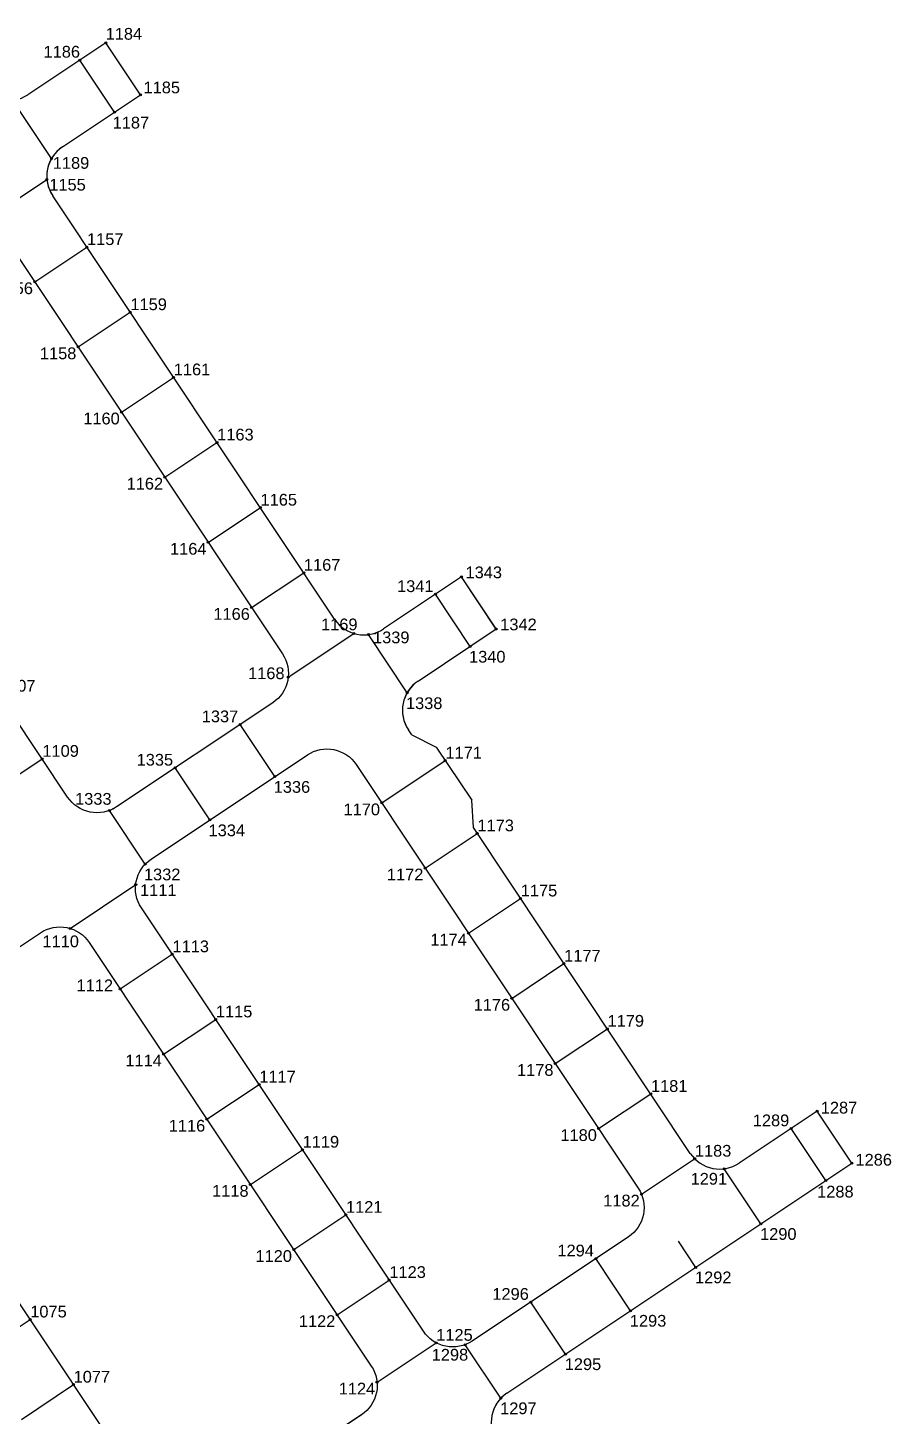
# Model space of a CAD drawing. Extents: x 154230 to 155565, y 251100 to 251882.
# Drawn here: x 155204.6 to 155425.3, y 251370.5 to 251725.2 of the extents above; entities that cross this region are included whole.
import ezdxf

# ---------------------------------------------------------------- set-up
doc = ezdxf.new("R2010")
doc.units = 0
doc.header["$LTSCALE"] = 2
doc.linetypes.add('CONTINUO', pattern=[0])
doc.layers.add('P_LOCAÇÃO MPD - 11.02.2020', color=180, linetype='CONTINUO')
doc.layers.add('Q', color=3, linetype='Continuous')
doc.styles.add('ARIAL', font='arial.ttf')
doc.styles.get("Standard").update_dxf_attribs({"font": 'arial.ttf'})

# ---------------------------------------------------------------- blocks, each defined once
blk = doc.blocks.new('SIMB_CIRCULO')
at = {"color": 0, "linetype": 'Continuous'}
blk.add_circle((0, 0), 0.5, dxfattribs=at)
at = {"color": 0}
blk.add_point((0, 0), dxfattribs=at)
for tag in ['desc:', 'cota:', 'pto:']:
    blk.add_attdef(tag, (0, 0), '', height=1)

msp = doc.modelspace()

# ---------------------------------------------------------------- linework, layer by layer
at = {"layer": 'P_LOCAÇÃO MPD - 11.02.2020'}
for points in [[(155233.44, 251708.11), (155224.57, 251721.43)], [(155226.78, 251703.68), (155217.91, 251716.99)], [(155210.66, 251691.81), (155200.75, 251706.69)], [(155194.41, 251676.4), (155209.5, 251686.46)], [(155206.39, 251660.35), (155219.7, 251669.22)], [(155217.47, 251643.7), (155230.79, 251652.57)], [(155228.56, 251627.06), (155241.88, 251635.93)], [(155239.65, 251610.41), (155252.97, 251619.28)], [(155250.74, 251593.77), (155264.06, 251602.64)], [(155261.83, 251577.12), (155275.14, 251586)], [(155324.36, 251571.62), (155315.49, 251584.94)], [(155317.71, 251567.19), (155308.84, 251580.51)], [(155271.19, 251559.33), (155287.96, 251570.5)], [(155301.58, 251555.32), (155291.67, 251570.2)], [(155267.77, 251533.92), (155258.9, 251547.24)], [(155194.97, 251529.58), (155208.29, 251538.45)], [(155295.09, 251527.19), (155311.32, 251538)], [(155251.13, 251522.84), (155242.26, 251536.15)], [(155234.61, 251511.56), (155225.49, 251525.25)], [(155306.18, 251510.55), (155319.5, 251519.42)], [(155215.42, 251495.14), (155232.19, 251506.31)], [(155317.27, 251493.9), (155330.58, 251502.77)], [(155228.23, 251479.65), (155241.55, 251488.52)], [(155328.36, 251477.26), (155341.67, 251486.13)], [(155239.32, 251463), (155252.64, 251471.87)], [(155339.45, 251460.61), (155352.76, 251469.48)], [(155250.41, 251446.36), (155263.73, 251455.23)], [(155350.53, 251443.97), (155363.85, 251452.84)], [(155415.29, 251435.14), (155406.42, 251448.45)], [(155408.63, 251430.7), (155399.76, 251444.02)], [(155261.5, 251429.71), (155274.82, 251438.58)], [(155361.48, 251427.23), (155375.08, 251436.29)], [(155391.99, 251419.61), (155382.59, 251433.71)], [(155272.59, 251413.07), (155285.9, 251421.94)], [(155375.34, 251408.52), (155370.91, 251415.18)], [(155358.7, 251397.44), (155349.83, 251410.75)], [(155283.68, 251396.42), (155296.99, 251405.29)], [(155342.05, 251386.35), (155333.18, 251399.66)], [(155191.87, 251386.33), (155205.19, 251395.2)], [(155293.88, 251379.19), (155308.97, 251389.24)], [(155325.53, 251375.07), (155316.41, 251388.76)], [(155202.96, 251369.69), (155216.27, 251378.56)]]:
    msp.add_lwpolyline(points, dxfattribs=at)
at = {"layer": 'Q'}
for p, q in [((155224.57, 251721.43), (155204.6, 251708.12)), ((155224.57, 251721.43, 752.07), (155204.6, 251708.13, 752.07)), ((155233.44, 251708.11), (155224.57, 251721.43)), ((155233.44, 251708.12, 752.07), (155224.57, 251721.43, 752.07)), ((155213.47, 251694.81, 752.07), (155233.44, 251708.12, 752.07)), ((155213.47, 251694.81), (155233.44, 251708.11)), ((155283.04, 251574.14), (155210.97, 251682.33)), ((155283.04, 251574.14, 752.07), (155210.97, 251682.33, 752.07)), ((155315.5, 251584.94), (155295.52, 251571.64)), ((155315.5, 251584.94, 752.07), (155295.52, 251571.64, 752.07)), ((155324.37, 251571.63), (155315.5, 251584.94)), ((155324.37, 251571.63, 752.07), (155315.5, 251584.94, 752.07)), ((155304.39, 251558.32), (155324.37, 251571.63)), ((155304.39, 251558.32, 752.07), (155324.37, 251571.63, 752.07)), ((155302.75, 251544.56), (155301.89, 251545.84)), ((155302.75, 251544.56, 752.07), (155301.89, 251545.84, 752.07)), ((155373.97, 251437.65, 752.07), (155318.53, 251520.88, 752.07)), ((155373.97, 251437.65), (155318.53, 251520.87)), ((155406.42, 251448.46, 752.07), (155386.45, 251435.15, 752.07)), ((155406.42, 251448.45), (155386.45, 251435.15)), ((155415.29, 251435.14, 752.07), (155406.42, 251448.46, 752.07)), ((155415.29, 251435.14), (155406.42, 251448.45)), ((155327.07, 251376.37), (155415.29, 251435.14)), ((155327.08, 251376.37, 752.07), (155415.29, 251435.14, 752.07))]:
    msp.add_line(p, q, dxfattribs=at)
at = {"layer": 'Q', "linetype": 'ByBlock'}
for p, q in [((155302.75, 251544.56), (155309.02, 251541.46)), ((155302.75, 251544.56, 752.07), (155309.02, 251541.46, 752.07)), ((155309.02, 251541.46), (155318.08, 251527.86)), ((155309.02, 251541.46, 752.07), (155318.08, 251527.86, 752.07)), ((155318.53, 251520.87), (155318.08, 251527.86)), ((155318.53, 251520.88, 752.07), (155318.08, 251527.86, 752.07))]:
    msp.add_line(p, q, dxfattribs=at)
for points in [[(155269.73, 251565.27, -0.414214), (155267.23, 251552.79), (155227.28, 251526.17, -0.414214), (155214.8, 251528.67), (155142.73, 251636.87, -0.414214), (155145.23, 251649.35), (155185.17, 251675.96, -0.414214), (155197.65, 251673.46)], [(155360.65, 251428.78, -0.414214), (155358.15, 251416.3), (155318.2, 251389.69, -0.414214), (155305.72, 251392.19), (155233.65, 251500.38, -0.414214), (155236.15, 251512.86), (155276.1, 251539.47, -0.414214), (155288.58, 251536.97)], [(155292.41, 251383.32, -0.414214), (155289.91, 251370.84), (155249.96, 251344.22, -0.414214), (155237.48, 251346.72), (155165.41, 251454.92, -0.414214), (155167.91, 251467.4), (155207.85, 251494.01, -0.414214), (155220.33, 251491.51)]]:
    msp.add_lwpolyline(points, format="xyb", close=True, dxfattribs=at)
at = {"layer": 'Q', "linetype": 'ByBlock', "elevation": 752.07}
for points in [[(155269.73, 251565.27, -0.414214), (155267.23, 251552.79), (155227.28, 251526.18, -0.414214), (155214.8, 251528.68), (155142.73, 251636.87, -0.414214), (155145.23, 251649.35), (155185.17, 251675.96, -0.414214), (155197.65, 251673.46)], [(155360.65, 251428.78, -0.414214), (155358.15, 251416.3), (155318.2, 251389.69, -0.414214), (155305.72, 251392.19), (155233.65, 251500.38, -0.414214), (155236.15, 251512.86), (155276.1, 251539.47, -0.414214), (155288.58, 251536.97)], [(155292.41, 251383.32, -0.414214), (155289.91, 251370.84), (155249.96, 251344.23, -0.414214), (155237.48, 251346.73), (155165.41, 251454.92, -0.414214), (155167.91, 251467.4), (155207.85, 251494.01, -0.414214), (155220.33, 251491.51)]]:
    msp.add_lwpolyline(points, format="xyb", close=True, dxfattribs=at)
at = {"layer": 'Q'}
for centre, start, end in [((155199.61, 251715.62, 752.07), 213.6706, 303.6706), ((155218.46, 251687.32), 123.6704, 213.6704), ((155218.46, 251687.32, 752.07), 123.6706, 213.6706), ((155290.53, 251579.13), 213.6704, 303.6704), ((155290.53, 251579.13, 752.07), 213.6706, 303.6706), ((155309.38, 251550.83), 123.6704, 213.6704), ((155309.38, 251550.83, 752.07), 123.6706, 213.6706), ((155381.46, 251442.64), 213.6704, 303.6704), ((155381.46, 251442.64, 752.07), 213.6706, 303.6706), ((155332.06, 251368.88), 123.6704, 213.6704), ((155332.07, 251368.88, 752.07), 123.6706, 213.6706)]:
    msp.add_arc(centre, 9, start, end, dxfattribs=at)

# ---------------------------------------------------------------- block references
at = {"layer": 'P_LOCAÇÃO MPD - 11.02.2020', "color": 3}
ref = msp.add_blockref('SIMB_CIRCULO', (155224.57, 251721.43, 746.43), dxfattribs=dict(at, xscale=0.5, yscale=0.5, zscale=0.5))
ref.add_attrib('PONTO', '1184', (155224.51, 251722.2, 1491.82), dxfattribs={"layer": '0', "color": 180, "height": 3, "style": 'ARIAL'})
ref = msp.add_blockref('SIMB_CIRCULO', (155217.91, 251716.99, 746.39), dxfattribs=dict(at, xscale=0.5, yscale=0.5, zscale=0.5))
ref.add_attrib('PONTO', '1186', (155208.64, 251717.62, 1491.78), dxfattribs={"layer": '0', "color": 180, "height": 3, "style": 'ARIAL'})
ref = msp.add_blockref('SIMB_CIRCULO', (155233.44, 251708.11, 746.43), dxfattribs=dict(at, xscale=0.5, yscale=0.5, zscale=0.5))
ref.add_attrib('PONTO', '1185', (155234.2, 251708.5, 1491.82), dxfattribs={"layer": '0', "color": 180, "height": 3, "style": 'ARIAL'})
ref = msp.add_blockref('SIMB_CIRCULO', (155226.78, 251703.68, 746.39), dxfattribs=dict(at, xscale=0.5, yscale=0.5, zscale=0.5))
ref.add_attrib('PONTO', '1187', (155226.3, 251699.51, 1491.78), dxfattribs={"layer": '0', "color": 180, "height": 3, "style": 'ARIAL'})
ref = msp.add_blockref('SIMB_CIRCULO', (155210.66, 251691.81, 746.29), dxfattribs=dict(at, xscale=0.5, yscale=0.5, zscale=0.5))
ref.add_attrib('PONTO', '1189', (155211, 251689.21, 1491.68), dxfattribs={"layer": '0', "color": 180, "height": 3, "style": 'ARIAL'})
ref = msp.add_blockref('SIMB_CIRCULO', (155209.5, 251686.46, 746.52), dxfattribs=dict(at, xscale=0.5, yscale=0.5, zscale=0.5))
ref.add_attrib('PONTO', '1155', (155210.1, 251683.65, 1491.91), dxfattribs={"layer": '0', "color": 180, "height": 3, "style": 'ARIAL'})
ref = msp.add_blockref('SIMB_CIRCULO', (155219.7, 251669.22, 746.62), dxfattribs=dict(at, xscale=0.5, yscale=0.5, zscale=0.5))
ref.add_attrib('PONTO', '1157', (155219.75, 251669.74, 1492.01), dxfattribs={"layer": '0', "color": 180, "height": 3, "style": 'ARIAL'})
ref = msp.add_blockref('SIMB_CIRCULO', (155206.39, 251660.35, 746.62), dxfattribs=dict(at, xscale=0.5, yscale=0.5, zscale=0.5))
ref.add_attrib('PONTO', '1156', (155196.61, 251657.2, 1492.01), dxfattribs={"layer": '0', "color": 180, "height": 3, "style": 'ARIAL'})
ref = msp.add_blockref('SIMB_CIRCULO', (155230.79, 251652.57, 746.86), dxfattribs=dict(at, xscale=0.5, yscale=0.5, zscale=0.5))
ref.add_attrib('PONTO', '1159', (155230.84, 251653.1, 1492.25), dxfattribs={"layer": '0', "color": 180, "height": 3, "style": 'ARIAL'})
ref = msp.add_blockref('SIMB_CIRCULO', (155217.47, 251643.7, 746.86), dxfattribs=dict(at, xscale=0.5, yscale=0.5, zscale=0.5))
ref.add_attrib('PONTO', '1158', (155207.7, 251640.56, 1492.25), dxfattribs={"layer": '0', "color": 180, "height": 3, "style": 'ARIAL'})
ref = msp.add_blockref('SIMB_CIRCULO', (155241.88, 251635.93, 747.36), dxfattribs=dict(at, xscale=0.5, yscale=0.5, zscale=0.5))
ref.add_attrib('PONTO', '1161', (155241.93, 251636.45, 1492.75), dxfattribs={"layer": '0', "color": 180, "height": 3, "style": 'ARIAL'})
ref = msp.add_blockref('SIMB_CIRCULO', (155228.56, 251627.06, 747.36), dxfattribs=dict(at, xscale=0.5, yscale=0.5, zscale=0.5))
ref.add_attrib('PONTO', '1160', (155218.79, 251623.91, 1492.75), dxfattribs={"layer": '0', "color": 180, "height": 3, "style": 'ARIAL'})
ref = msp.add_blockref('SIMB_CIRCULO', (155252.97, 251619.28, 747.86), dxfattribs=dict(at, xscale=0.5, yscale=0.5, zscale=0.5))
ref.add_attrib('PONTO', '1163', (155253.02, 251619.81, 1493.25), dxfattribs={"layer": '0', "color": 180, "height": 3, "style": 'ARIAL'})
ref = msp.add_blockref('SIMB_CIRCULO', (155239.65, 251610.41, 747.86), dxfattribs=dict(at, xscale=0.5, yscale=0.5, zscale=0.5))
ref.add_attrib('PONTO', '1162', (155229.88, 251607.27, 1493.25), dxfattribs={"layer": '0', "color": 180, "height": 3, "style": 'ARIAL'})
ref = msp.add_blockref('SIMB_CIRCULO', (155264.06, 251602.64, 748.36), dxfattribs=dict(at, xscale=0.5, yscale=0.5, zscale=0.5))
ref.add_attrib('PONTO', '1165', (155264.1, 251603.16, 1493.75), dxfattribs={"layer": '0', "color": 180, "height": 3, "style": 'ARIAL'})
ref = msp.add_blockref('SIMB_CIRCULO', (155250.74, 251593.77, 748.36), dxfattribs=dict(at, xscale=0.5, yscale=0.5, zscale=0.5))
ref.add_attrib('PONTO', '1164', (155240.97, 251590.62, 1493.75), dxfattribs={"layer": '0', "color": 180, "height": 3, "style": 'ARIAL'})
ref = msp.add_blockref('SIMB_CIRCULO', (155275.14, 251586, 748.86), dxfattribs=dict(at, xscale=0.5, yscale=0.5, zscale=0.5))
ref.add_attrib('PONTO', '1167', (155275.19, 251586.52, 1494.25), dxfattribs={"layer": '0', "color": 180, "height": 3, "style": 'ARIAL'})
ref = msp.add_blockref('SIMB_CIRCULO', (155315.5, 251584.94, 749.98), dxfattribs=dict(at, xscale=0.5, yscale=0.5, zscale=0.5))
ref.add_attrib('PONTO', '1343', (155316.51, 251584.6, 1495.37), dxfattribs={"layer": '0', "color": 180, "height": 3, "style": 'ARIAL'})
ref = msp.add_blockref('SIMB_CIRCULO', (155308.84, 251580.51, 749.87), dxfattribs=dict(at, xscale=0.5, yscale=0.5, zscale=0.5))
ref.add_attrib('PONTO', '1341', (155299.01, 251581.07, 749.97), dxfattribs={"layer": '0', "color": 180, "height": 3, "style": 'ARIAL'})
ref = msp.add_blockref('SIMB_CIRCULO', (155261.83, 251577.12, 748.86), dxfattribs=dict(at, xscale=0.5, yscale=0.5, zscale=0.5))
ref.add_attrib('PONTO', '1166', (155252.05, 251573.98, 1494.25), dxfattribs={"layer": '0', "color": 180, "height": 3, "style": 'ARIAL'})
ref = msp.add_blockref('SIMB_CIRCULO', (155287.96, 251570.5, 749.36), dxfattribs=dict(at, xscale=0.5, yscale=0.5, zscale=0.5))
ref.add_attrib('PONTO', '1169', (155279.58, 251571.3, 1494.75), dxfattribs={"layer": '0', "color": 180, "height": 3, "style": 'ARIAL'})
ref = msp.add_blockref('SIMB_CIRCULO', (155324.37, 251571.63, 749.98), dxfattribs=dict(at, xscale=0.5, yscale=0.5, zscale=0.5))
ref.add_attrib('PONTO', '1342', (155325.38, 251571.29, 1495.37), dxfattribs={"layer": '0', "color": 180, "height": 3, "style": 'ARIAL'})
ref = msp.add_blockref('SIMB_CIRCULO', (155291.67, 251570.2, 749.6), dxfattribs=dict(at, xscale=0.5, yscale=0.5, zscale=0.5))
ref.add_attrib('PONTO', '1339', (155292.86, 251567.98, 1494.99), dxfattribs={"layer": '0', "color": 180, "height": 3, "style": 'ARIAL'})
ref = msp.add_blockref('SIMB_CIRCULO', (155317.71, 251567.19, 749.87), dxfattribs=dict(at, xscale=0.5, yscale=0.5, zscale=0.5))
ref.add_attrib('PONTO', '1340', (155317.4, 251563.04, 1495.26), dxfattribs={"layer": '0', "color": 180, "height": 3, "style": 'ARIAL'})
ref = msp.add_blockref('SIMB_CIRCULO', (155271.19, 251559.33, 749.36), dxfattribs=dict(at, xscale=0.5, yscale=0.5, zscale=0.5))
ref.add_attrib('PONTO', '1168', (155260.92, 251558.82, 1494.75), dxfattribs={"layer": '0', "color": 180, "height": 3, "style": 'ARIAL'})
ref = msp.add_blockref('SIMB_CIRCULO', (155197.2, 251555.1, 747.7), dxfattribs=dict(at, xscale=0.5, yscale=0.5, zscale=0.5))
ref.add_attrib('PONTO', '1107', (155197.25, 251555.62, 1493.09), dxfattribs={"layer": '0', "color": 180, "height": 3, "style": 'ARIAL'})
ref = msp.add_blockref('SIMB_CIRCULO', (155301.58, 251555.32, 749.6), dxfattribs=dict(at, xscale=0.5, yscale=0.5, zscale=0.5))
ref.add_attrib('PONTO', '1338', (155301.28, 251551.17, 1494.99), dxfattribs={"layer": '0', "color": 180, "height": 3, "style": 'ARIAL'})
ref = msp.add_blockref('SIMB_CIRCULO', (155258.9, 251547.24, 749.06), dxfattribs=dict(at, xscale=0.5, yscale=0.5, zscale=0.5))
ref.add_attrib('PONTO', '1337', (155249.08, 251547.8, 749.16), dxfattribs={"layer": '0', "color": 180, "height": 3, "style": 'ARIAL'})
ref = msp.add_blockref('SIMB_CIRCULO', (155208.29, 251538.45, 747.85), dxfattribs=dict(at, xscale=0.5, yscale=0.5, zscale=0.5))
ref.add_attrib('PONTO', '1109', (155208.34, 251538.98, 1493.24), dxfattribs={"layer": '0', "color": 180, "height": 3, "style": 'ARIAL'})
ref = msp.add_blockref('SIMB_CIRCULO', (155311.32, 251538, 749.79), dxfattribs=dict(at, xscale=0.5, yscale=0.5, zscale=0.5))
ref.add_attrib('PONTO', '1171', (155311.37, 251538.53, 1495.18), dxfattribs={"layer": '0', "color": 180, "height": 3, "style": 'ARIAL'})
ref = msp.add_blockref('SIMB_CIRCULO', (155242.26, 251536.15, 748.65), dxfattribs=dict(at, xscale=0.5, yscale=0.5, zscale=0.5))
ref.add_attrib('PONTO', '1335', (155232.43, 251536.72, 748.75), dxfattribs={"layer": '0', "color": 180, "height": 3, "style": 'ARIAL'})
ref = msp.add_blockref('SIMB_CIRCULO', (155267.77, 251533.92, 749.06), dxfattribs=dict(at, xscale=0.5, yscale=0.5, zscale=0.5))
ref.add_attrib('PONTO', '1336', (155267.47, 251529.78, 1494.45), dxfattribs={"layer": '0', "color": 180, "height": 3, "style": 'ARIAL'})
ref = msp.add_blockref('SIMB_CIRCULO', (155225.49, 251525.25, 748.24), dxfattribs=dict(at, xscale=0.5, yscale=0.5, zscale=0.5))
ref.add_attrib('PONTO', '1333', (155216.7, 251526.73, 748.34), dxfattribs={"layer": '0', "color": 180, "height": 3, "style": 'ARIAL'})
ref = msp.add_blockref('SIMB_CIRCULO', (155295.09, 251527.19, 749.79), dxfattribs=dict(at, xscale=0.5, yscale=0.5, zscale=0.5))
ref.add_attrib('PONTO', '1170', (155285.32, 251524.04, 1495.18), dxfattribs={"layer": '0', "color": 180, "height": 3, "style": 'ARIAL'})
ref = msp.add_blockref('SIMB_CIRCULO', (155251.13, 251522.84, 748.65), dxfattribs=dict(at, xscale=0.5, yscale=0.5, zscale=0.5))
ref.add_attrib('PONTO', '1334', (155250.82, 251518.69, 1494.04), dxfattribs={"layer": '0', "color": 180, "height": 3, "style": 'ARIAL'})
ref = msp.add_blockref('SIMB_CIRCULO', (155319.5, 251519.42, 750.06), dxfattribs=dict(at, xscale=0.5, yscale=0.5, zscale=0.5))
ref.add_attrib('PONTO', '1173', (155319.55, 251519.94, 1495.45), dxfattribs={"layer": '0', "color": 180, "height": 3, "style": 'ARIAL'})
ref = msp.add_blockref('SIMB_CIRCULO', (155234.61, 251511.56, 748.24), dxfattribs=dict(at, xscale=0.5, yscale=0.5, zscale=0.5))
ref.add_attrib('PONTO', '1332', (155234.3, 251507.41, 1493.63), dxfattribs={"layer": '0', "color": 180, "height": 3, "style": 'ARIAL'})
ref = msp.add_blockref('SIMB_CIRCULO', (155306.18, 251510.55, 750.06), dxfattribs=dict(at, xscale=0.5, yscale=0.5, zscale=0.5))
ref.add_attrib('PONTO', '1172', (155296.41, 251507.4, 1495.45), dxfattribs={"layer": '0', "color": 180, "height": 3, "style": 'ARIAL'})
ref = msp.add_blockref('SIMB_CIRCULO', (155232.19, 251506.31, 748.18), dxfattribs=dict(at, xscale=0.5, yscale=0.5, zscale=0.5))
ref.add_attrib('PONTO', '1111', (155233.3, 251503.4, 1493.57), dxfattribs={"layer": '0', "color": 180, "height": 3, "style": 'ARIAL'})
ref = msp.add_blockref('SIMB_CIRCULO', (155330.58, 251502.77, 750.56), dxfattribs=dict(at, xscale=0.5, yscale=0.5, zscale=0.5))
ref.add_attrib('PONTO', '1175', (155330.63, 251503.3, 1495.95), dxfattribs={"layer": '0', "color": 180, "height": 3, "style": 'ARIAL'})
ref = msp.add_blockref('SIMB_CIRCULO', (155215.42, 251495.14, 748.18), dxfattribs=dict(at, xscale=0.5, yscale=0.5, zscale=0.5))
ref.add_attrib('PONTO', '1110', (155208.36, 251490.32, 1493.57), dxfattribs={"layer": '0', "color": 180, "height": 3, "style": 'ARIAL'})
ref = msp.add_blockref('SIMB_CIRCULO', (155241.55, 251488.52, 748.68), dxfattribs=dict(at, xscale=0.5, yscale=0.5, zscale=0.5))
ref.add_attrib('PONTO', '1113', (155241.6, 251489.04, 1494.07), dxfattribs={"layer": '0', "color": 180, "height": 3, "style": 'ARIAL'})
ref = msp.add_blockref('SIMB_CIRCULO', (155317.27, 251493.9, 750.56), dxfattribs=dict(at, xscale=0.5, yscale=0.5, zscale=0.5))
ref.add_attrib('PONTO', '1174', (155307.5, 251490.75, 1495.95), dxfattribs={"layer": '0', "color": 180, "height": 3, "style": 'ARIAL'})
ref = msp.add_blockref('SIMB_CIRCULO', (155341.67, 251486.13, 751.06), dxfattribs=dict(at, xscale=0.5, yscale=0.5, zscale=0.5))
ref.add_attrib('PONTO', '1177', (155341.72, 251486.65, 1496.45), dxfattribs={"layer": '0', "color": 180, "height": 3, "style": 'ARIAL'})
ref = msp.add_blockref('SIMB_CIRCULO', (155228.23, 251479.65, 748.68), dxfattribs=dict(at, xscale=0.5, yscale=0.5, zscale=0.5))
ref.add_attrib('PONTO', '1112', (155217.08, 251479.08, 1494.07), dxfattribs={"layer": '0', "color": 180, "height": 3, "style": 'ARIAL'})
ref = msp.add_blockref('SIMB_CIRCULO', (155328.36, 251477.26, 751.06), dxfattribs=dict(at, xscale=0.5, yscale=0.5, zscale=0.5))
ref.add_attrib('PONTO', '1176', (155318.58, 251474.11, 1496.45), dxfattribs={"layer": '0', "color": 180, "height": 3, "style": 'ARIAL'})
ref = msp.add_blockref('SIMB_CIRCULO', (155252.64, 251471.87, 749.17), dxfattribs=dict(at, xscale=0.5, yscale=0.5, zscale=0.5))
ref.add_attrib('PONTO', '1115', (155252.69, 251472.4, 1494.56), dxfattribs={"layer": '0', "color": 180, "height": 3, "style": 'ARIAL'})
ref = msp.add_blockref('SIMB_CIRCULO', (155352.76, 251469.48, 751.56), dxfattribs=dict(at, xscale=0.5, yscale=0.5, zscale=0.5))
ref.add_attrib('PONTO', '1179', (155352.81, 251470.01, 1496.95), dxfattribs={"layer": '0', "color": 180, "height": 3, "style": 'ARIAL'})
ref = msp.add_blockref('SIMB_CIRCULO', (155239.32, 251463, 749.17), dxfattribs=dict(at, xscale=0.5, yscale=0.5, zscale=0.5))
ref.add_attrib('PONTO', '1114', (155229.55, 251459.86, 1494.56), dxfattribs={"layer": '0', "color": 180, "height": 3, "style": 'ARIAL'})
ref = msp.add_blockref('SIMB_CIRCULO', (155339.45, 251460.61, 751.56), dxfattribs=dict(at, xscale=0.5, yscale=0.5, zscale=0.5))
ref.add_attrib('PONTO', '1178', (155329.67, 251457.46, 1496.95), dxfattribs={"layer": '0', "color": 180, "height": 3, "style": 'ARIAL'})
ref = msp.add_blockref('SIMB_CIRCULO', (155263.73, 251455.23, 749.67), dxfattribs=dict(at, xscale=0.5, yscale=0.5, zscale=0.5))
ref.add_attrib('PONTO', '1117', (155263.78, 251455.75, 1495.06), dxfattribs={"layer": '0', "color": 180, "height": 3, "style": 'ARIAL'})
ref = msp.add_blockref('SIMB_CIRCULO', (155363.85, 251452.84, 752.06), dxfattribs=dict(at, xscale=0.5, yscale=0.5, zscale=0.5))
ref.add_attrib('PONTO', '1181', (155363.9, 251453.36, 1497.45), dxfattribs={"layer": '0', "color": 180, "height": 3, "style": 'ARIAL'})
ref = msp.add_blockref('SIMB_CIRCULO', (155406.42, 251448.45, 752.98), dxfattribs=dict(at, xscale=0.5, yscale=0.5, zscale=0.5))
ref.add_attrib('PONTO', '1287', (155407.32, 251447.83, 1498.37), dxfattribs={"layer": '0', "color": 180, "height": 3, "style": 'ARIAL'})
ref = msp.add_blockref('SIMB_CIRCULO', (155250.41, 251446.36, 749.67), dxfattribs=dict(at, xscale=0.5, yscale=0.5, zscale=0.5))
ref.add_attrib('PONTO', '1116', (155240.64, 251443.21, 1495.06), dxfattribs={"layer": '0', "color": 180, "height": 3, "style": 'ARIAL'})
ref = msp.add_blockref('SIMB_CIRCULO', (155399.76, 251444.02, 752.94), dxfattribs=dict(at, xscale=0.5, yscale=0.5, zscale=0.5))
ref.add_attrib('PONTO', '1289', (155389.94, 251444.58, 1498.33), dxfattribs={"layer": '0', "color": 180, "height": 3, "style": 'ARIAL'})
ref = msp.add_blockref('SIMB_CIRCULO', (155274.82, 251438.58, 750.17), dxfattribs=dict(at, xscale=0.5, yscale=0.5, zscale=0.5))
ref.add_attrib('PONTO', '1119', (155274.87, 251439.11, 1495.56), dxfattribs={"layer": '0', "color": 180, "height": 3, "style": 'ARIAL'})
ref = msp.add_blockref('SIMB_CIRCULO', (155350.53, 251443.97, 752.06), dxfattribs=dict(at, xscale=0.5, yscale=0.5, zscale=0.5))
ref.add_attrib('PONTO', '1180', (155340.76, 251440.82, 1497.45), dxfattribs={"layer": '0', "color": 180, "height": 3, "style": 'ARIAL'})
ref = msp.add_blockref('SIMB_CIRCULO', (155375.08, 251436.29, 752.56), dxfattribs=dict(at, xscale=0.5, yscale=0.5, zscale=0.5))
ref.add_attrib('PONTO', '1183', (155375.13, 251436.81, 1497.95), dxfattribs={"layer": '0', "color": 180, "height": 3, "style": 'ARIAL'})
ref = msp.add_blockref('SIMB_CIRCULO', (155415.29, 251435.14, 752.98), dxfattribs=dict(at, xscale=0.5, yscale=0.5, zscale=0.5))
ref.add_attrib('PONTO', '1286', (155416.19, 251434.52, 1498.37), dxfattribs={"layer": '0', "color": 180, "height": 3, "style": 'ARIAL'})
ref = msp.add_blockref('SIMB_CIRCULO', (155382.59, 251433.71, 752.84), dxfattribs=dict(at, xscale=0.5, yscale=0.5, zscale=0.5))
ref.add_attrib('PONTO', '1291', (155374.04, 251429.65, 1498.23), dxfattribs={"layer": '0', "color": 180, "height": 3, "style": 'ARIAL'})
ref = msp.add_blockref('SIMB_CIRCULO', (155408.63, 251430.7, 752.94), dxfattribs=dict(at, xscale=0.5, yscale=0.5, zscale=0.5))
ref.add_attrib('PONTO', '1288', (155406.39, 251426.37, 1498.33), dxfattribs={"layer": '0', "color": 180, "height": 3, "style": 'ARIAL'})
ref = msp.add_blockref('SIMB_CIRCULO', (155261.5, 251429.71, 750.17), dxfattribs=dict(at, xscale=0.5, yscale=0.5, zscale=0.5))
ref.add_attrib('PONTO', '1118', (155251.73, 251426.57, 1495.56), dxfattribs={"layer": '0', "color": 180, "height": 3, "style": 'ARIAL'})
ref = msp.add_blockref('SIMB_CIRCULO', (155361.48, 251427.23, 752.56), dxfattribs=dict(at, xscale=0.5, yscale=0.5, zscale=0.5))
ref.add_attrib('PONTO', '1182', (155351.71, 251424.08, 1497.95), dxfattribs={"layer": '0', "color": 180, "height": 3, "style": 'ARIAL'})
ref = msp.add_blockref('SIMB_CIRCULO', (155285.9, 251421.94, 750.66), dxfattribs=dict(at, xscale=0.5, yscale=0.5, zscale=0.5))
ref.add_attrib('PONTO', '1121', (155285.95, 251422.46, 1496.05), dxfattribs={"layer": '0', "color": 180, "height": 3, "style": 'ARIAL'})
ref = msp.add_blockref('SIMB_CIRCULO', (155391.99, 251419.61, 752.84), dxfattribs=dict(at, xscale=0.5, yscale=0.5, zscale=0.5))
ref.add_attrib('PONTO', '1290', (155391.8, 251415.55, 1498.23), dxfattribs={"layer": '0', "color": 180, "height": 3, "style": 'ARIAL'})
ref = msp.add_blockref('SIMB_CIRCULO', (155272.59, 251413.07, 750.66), dxfattribs=dict(at, xscale=0.5, yscale=0.5, zscale=0.5))
ref.add_attrib('PONTO', '1120', (155262.81, 251409.92, 1496.05), dxfattribs={"layer": '0', "color": 180, "height": 3, "style": 'ARIAL'})
ref = msp.add_blockref('SIMB_CIRCULO', (155349.83, 251410.75, 752.52), dxfattribs=dict(at, xscale=0.5, yscale=0.5, zscale=0.5))
ref.add_attrib('PONTO', '1294', (155340, 251411.32, 1497.91), dxfattribs={"layer": '0', "color": 180, "height": 3, "style": 'ARIAL'})
ref = msp.add_blockref('SIMB_CIRCULO', (155296.99, 251405.29, 751.16), dxfattribs=dict(at, xscale=0.5, yscale=0.5, zscale=0.5))
ref.add_attrib('PONTO', '1123', (155297.04, 251405.82, 1496.55), dxfattribs={"layer": '0', "color": 180, "height": 3, "style": 'ARIAL'})
ref = msp.add_blockref('SIMB_CIRCULO', (155375.34, 251408.52, 752.78), dxfattribs=dict(at, xscale=0.5, yscale=0.5, zscale=0.5))
ref.add_attrib('PONTO', '1292', (155375.16, 251404.46, 1498.17), dxfattribs={"layer": '0', "color": 180, "height": 3, "style": 'ARIAL'})
ref = msp.add_blockref('SIMB_CIRCULO', (155333.18, 251399.66, 752.25), dxfattribs=dict(at, xscale=0.5, yscale=0.5, zscale=0.5))
ref.add_attrib('PONTO', '1296', (155323.36, 251400.23, 1497.64), dxfattribs={"layer": '0', "color": 180, "height": 3, "style": 'ARIAL'})
ref = msp.add_blockref('SIMB_CIRCULO', (155205.19, 251395.2, 748.67), dxfattribs=dict(at, xscale=0.5, yscale=0.5, zscale=0.5))
ref.add_attrib('PONTO', '1075', (155205.24, 251395.73, 1494.06), dxfattribs={"layer": '0', "color": 180, "height": 3, "style": 'ARIAL'})
ref = msp.add_blockref('SIMB_CIRCULO', (155283.68, 251396.42, 751.16), dxfattribs=dict(at, xscale=0.5, yscale=0.5, zscale=0.5))
ref.add_attrib('PONTO', '1122', (155273.9, 251393.28, 1496.55), dxfattribs={"layer": '0', "color": 180, "height": 3, "style": 'ARIAL'})
ref = msp.add_blockref('SIMB_CIRCULO', (155358.7, 251397.44, 752.52), dxfattribs=dict(at, xscale=0.5, yscale=0.5, zscale=0.5))
ref.add_attrib('PONTO', '1293', (155358.51, 251393.37, 1497.91), dxfattribs={"layer": '0', "color": 180, "height": 3, "style": 'ARIAL'})
ref = msp.add_blockref('SIMB_CIRCULO', (155308.97, 251389.24, 751.66), dxfattribs=dict(at, xscale=0.5, yscale=0.5, zscale=0.5))
ref.add_attrib('PONTO', '1125', (155309.02, 251389.77, 1497.05), dxfattribs={"layer": '0', "color": 180, "height": 3, "style": 'ARIAL'})
ref = msp.add_blockref('SIMB_CIRCULO', (155316.41, 251388.76, 751.99), dxfattribs=dict(at, xscale=0.5, yscale=0.5, zscale=0.5))
ref.add_attrib('PONTO', '1298', (155307.86, 251384.7, 1497.38), dxfattribs={"layer": '0', "color": 180, "height": 3, "style": 'ARIAL'})
ref = msp.add_blockref('SIMB_CIRCULO', (155342.05, 251386.35, 752.25), dxfattribs=dict(at, xscale=0.5, yscale=0.5, zscale=0.5))
ref.add_attrib('PONTO', '1295', (155341.87, 251382.28, 1497.64), dxfattribs={"layer": '0', "color": 180, "height": 3, "style": 'ARIAL'})
ref = msp.add_blockref('SIMB_CIRCULO', (155216.27, 251378.56, 748.91), dxfattribs=dict(at, xscale=0.5, yscale=0.5, zscale=0.5))
ref.add_attrib('PONTO', '1077', (155216.32, 251379.08, 1494.3), dxfattribs={"layer": '0', "color": 180, "height": 3, "style": 'ARIAL'})
ref = msp.add_blockref('SIMB_CIRCULO', (155293.88, 251379.19, 751.66), dxfattribs=dict(at, xscale=0.5, yscale=0.5, zscale=0.5))
ref.add_attrib('PONTO', '1124', (155284.1, 251376.04, 1497.05), dxfattribs={"layer": '0', "color": 180, "height": 3, "style": 'ARIAL'})
ref = msp.add_blockref('SIMB_CIRCULO', (155325.53, 251375.07, 751.99), dxfattribs=dict(at, xscale=0.5, yscale=0.5, zscale=0.5))
ref.add_attrib('PONTO', '1297', (155325.35, 251371.01, 1497.38), dxfattribs={"layer": '0', "color": 180, "height": 3, "style": 'ARIAL'})

doc.saveas('drawing.dxf')
